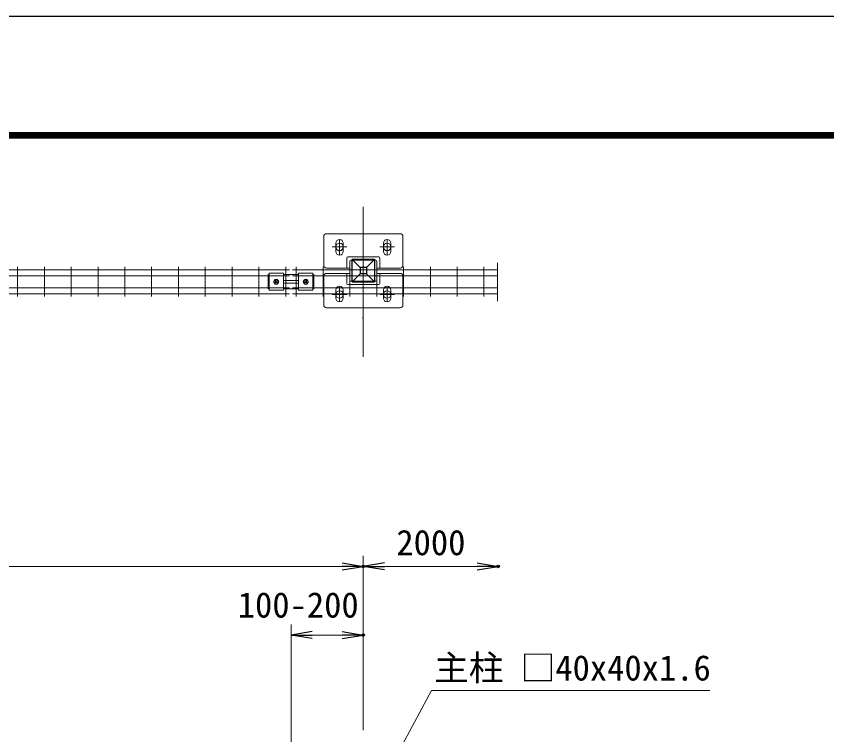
# Model space of a CAD drawing. Units: millimetres, scale not verified. Extents: x -4200 to 4200, y -2970 to 2970.
# Drawn here: x -1893 to -358, y 1610 to 2970 of the extents above; entities that cross this region are included whole.
import ezdxf
from ezdxf.enums import TextEntityAlignment as Align

# ---------------------------------------------------------------- set-up
doc = ezdxf.new("R2010")
doc.units = ezdxf.units.MM
doc.header["$LTSCALE"] = 10
doc.header["$PDMODE"] = 32
doc.header["$PDSIZE"] = 5
doc.linetypes.add('USER1', pattern=[50.8, 31.75, -6.35, 6.35, -6.35])
for name, color, linetype, lineweight in [('0-0_D-STR-DIM', 7, 'Continuous', 13), ('0-1_D-STR3', 3, 'Continuous', 13), ('0-2_D-BMK', 2, 'USER1', 13), ('0-3_D-STR1', 1, 'Continuous', 25), ('0-4_D-STR2', 7, 'Continuous', 13), ('0-5_0', 7, 'Continuous', 25), ('0-6_Defpoints', 7, 'Continuous', 25), ('0-7_D-STR-TXT', 7, 'Continuous', 25), ('0-D_D-TTL', 7, 'Continuous', 25)]:
    doc.layers.add(name, color=color, linetype=linetype, lineweight=lineweight)
doc.styles.add('ＭＳ ゴシック', font='')
doc.styles.get('ＭＳ ゴシック').set_extended_font_data('MS Gothic')

# ---------------------------------------------------------------- blocks, each defined once
blk = doc.blocks.new('_Open')
at = {"layer": '0-5_0'}
blk.add_line((-10, 1.667), (0, 0), dxfattribs=at)
blk.add_lwpolyline([(-10, -1.667), (0, 0), (-10, 0)], dxfattribs=at)
blk = doc.blocks.new('ベースプレート部品\u3000平面図')
at = {"layer": '0-1_D-STR3'}
for p, q in [((-6588.24, 53459.09), (-7988.24, 53459.09)), ((-8038.24, 53409.09), (-8038.24, 52859.09)), ((-7808.25, 53124.09), (-7808.25, 53279.08)), ((-7668.25, 53124.09), (-7668.25, 53279.08)), ((-6908.25, 53124.09), (-6908.25, 53279.08)), ((-6768.25, 53124.09), (-6768.25, 53279.08)), ((-6538.24, 52859.09), (-6538.24, 53409.09)), ((-7603.25, 52809.09), (-7603.25, 52999.09)), ((-6993.25, 53019.09), (-7583.25, 53019.09)), ((-7053.25, 52959.09), (-7523.25, 52959.09)), ((-6973.25, 52999.09), (-6973.25, 52809.09)), ((-7988.24, 52809.09), (-7542.4, 52809.09)), ((-7543.25, 52809.09), (-7543.25, 52939.09)), ((-7033.25, 52809.09), (-7033.25, 52939.09)), ((-7032.4, 52809.09), (-6588.24, 52809.09))]:
    blk.add_line(p, q, dxfattribs=at)
for centre, radius, start, end in [((-7988.24, 53409.09), 50, 90, 180), ((-6588.24, 53409.09), 50, 0, 90), ((-7738.25, 53279.08), 70, 0, 180), ((-6838.25, 53279.08), 70, 0, 180), ((-7738.25, 53124.09), 70, 180, 0), ((-6838.25, 53124.09), 70, 180, 0), ((-7583.25, 52999.09), 20, 90, 180), ((-7523.25, 52939.09), 20, 90, 180), ((-7053.25, 52939.09), 20, 0, 90), ((-6993.25, 52999.09), 20, 0, 90), ((-7988.24, 52859.09), 50, 180, 270), ((-6588.24, 52859.09), 50, 270, 0)]:
    blk.add_arc(centre, radius, start, end, dxfattribs=at)

msp = doc.modelspace()

# ---------------------------------------------------------------- linework, layer by layer
at = {"layer": '0-0_D-STR-DIM'}
for p, q in [((-981.48, 2503.08), (-981.48, 2430.88)), ((-1235.83, 1618.64), (-1235.83, 1948.64)), ((-1235.83, 1618.64), (-1235.83, 1948.64)), ((-3195.83, 1928.64), (-1275.83, 1928.64)), ((-1195.83, 1928.64), (-1020.36, 1928.64)), ((-1372.75, 1596.78), (-1372.75, 1818.64)), ((-1235.83, 1618.64), (-1235.83, 1818.64)), ((-1332.75, 1798.64), (-1275.83, 1798.64))]:
    msp.add_line(p, q, dxfattribs=at)
at = {"layer": '0-1_D-STR3'}
for p, q in [((-1415.78, 2480.89), (-1415.78, 2453.89)), ((-1414.28, 2480.89), (-1415.78, 2480.89)), ((-1414.28, 2483.47), (-1387.28, 2483.47)), ((-1414.28, 2483.47), (-1414.28, 2451.31)), ((-1403.33, 2471.81), (-1405.88, 2467.39)), ((-1398.24, 2471.81), (-1403.33, 2471.81)), ((-1398.24, 2471.81), (-1395.69, 2467.39)), ((-1387.28, 2483.47), (-1387.28, 2451.31)), ((-1358.28, 2480.89), (-1387.28, 2480.89)), ((-1358.28, 2483.47), (-1358.28, 2451.31)), ((-1358.28, 2483.47), (-1331.28, 2483.47)), ((-1347.33, 2471.81), (-1349.88, 2467.39)), ((-1342.24, 2471.81), (-1347.33, 2471.81)), ((-1342.24, 2471.81), (-1339.69, 2467.39)), ((-1331.28, 2483.47), (-1331.28, 2451.31)), ((-1329.78, 2480.89), (-1331.28, 2480.89)), ((-1329.78, 2453.89), (-1329.78, 2480.89)), ((-1403.33, 2462.98), (-1405.88, 2467.39)), ((-1403.61, 2469.51), (-1402.2, 2468.1)), ((-1403.61, 2465.27), (-1402.2, 2466.69)), ((-1398.24, 2462.98), (-1403.33, 2462.98)), ((-1402.91, 2470.22), (-1401.49, 2468.81)), ((-1402.91, 2464.56), (-1401.49, 2465.98)), ((-1398.66, 2470.22), (-1400.08, 2468.81)), ((-1398.66, 2464.56), (-1400.08, 2465.98)), ((-1397.96, 2469.51), (-1399.37, 2468.1)), ((-1397.96, 2465.27), (-1399.37, 2466.69)), ((-1398.24, 2462.98), (-1395.69, 2467.39)), ((-1386.28, 2469.89), (-1359.28, 2469.89)), ((-1386.28, 2464.89), (-1359.28, 2464.89)), ((-1347.33, 2462.98), (-1349.88, 2467.39)), ((-1347.61, 2469.51), (-1346.2, 2468.1)), ((-1347.61, 2465.27), (-1346.2, 2466.69)), ((-1342.24, 2462.98), (-1347.33, 2462.98)), ((-1346.91, 2470.22), (-1345.49, 2468.81)), ((-1346.91, 2464.56), (-1345.49, 2465.98)), ((-1342.66, 2470.22), (-1344.08, 2468.81)), ((-1342.66, 2464.56), (-1344.08, 2465.98)), ((-1341.96, 2469.51), (-1343.37, 2468.1)), ((-1341.96, 2465.27), (-1343.37, 2466.69)), ((-1342.24, 2462.98), (-1339.69, 2467.39)), ((-1415.78, 2453.89), (-1414.28, 2453.89)), ((-1414.28, 2451.31), (-1387.28, 2451.31)), ((-1387.28, 2453.89), (-1358.28, 2453.89)), ((-1358.28, 2451.31), (-1331.28, 2451.31)), ((-1331.28, 2453.89), (-1329.78, 2453.89))]:
    msp.add_line(p, q, dxfattribs=at)
for centre, radius in [((-1280.82, 2533.27), 7), ((-1190.82, 2533.27), 7), ((-1400.78, 2467.39), 4.41), ((-1344.78, 2467.39), 4.41), ((-1280.82, 2443.32), 7), ((-1190.82, 2443.32), 7)]:
    msp.add_circle(centre, radius, dxfattribs=at)
for centre, radius, start, end in [((-1400.78, 2468.64), 3.75, 57.53826, 122.46174), ((-1344.78, 2468.64), 3.75, 57.53826, 122.46174), ((-1403.26, 2469.87), 0.5, 44.99953, 224.99952), ((-1403.26, 2464.92), 0.5, 135, 314.99998), ((-1400.78, 2466.14), 3.75, 237.53826, 302.46174), ((-1402.91, 2467.39), 1, 314.99999, 45), ((-1400.78, 2469.51), 1, 225.00001, 314.99999), ((-1400.78, 2465.27), 1, 45, 135), ((-1398.66, 2467.39), 1, 135, 225.00001), ((-1398.31, 2469.87), 0.5, 315, 135), ((-1398.31, 2464.92), 0.5, 225.00001, 44.99999), ((-1386.28, 2467.39), 2.5, 90, 113.57818), ((-1386.28, 2467.39), 2.5, 246.42182, 270), ((-1359.28, 2467.39), 2.5, 66.42182, 90), ((-1359.28, 2467.39), 2.5, 270, 293.57818), ((-1347.26, 2469.87), 0.5, 44.99953, 224.99952), ((-1347.26, 2464.92), 0.5, 135, 314.99998), ((-1344.78, 2466.14), 3.75, 237.53826, 302.46174), ((-1346.91, 2467.39), 1, 314.99999, 45), ((-1344.78, 2469.51), 1, 225.00001, 314.99999), ((-1344.78, 2465.27), 1, 45, 135), ((-1342.66, 2467.39), 1, 135, 225.00001), ((-1342.31, 2469.87), 0.5, 315, 135), ((-1342.31, 2464.92), 0.5, 225.00001, 44.99999)]:
    msp.add_arc(centre, radius, start, end, dxfattribs=at)
at = {"layer": '0-2_D-BMK'}
for p, q in [((-1235.83, 2608.89), (-1235.83, 2325.19)), ((-1294.82, 2533.27), (-1266.82, 2533.27)), ((-1280.82, 2547.27), (-1280.82, 2519.27)), ((-1204.82, 2533.27), (-1176.82, 2533.27)), ((-1190.82, 2547.27), (-1190.82, 2519.27)), ((-1280.82, 2429.32), (-1280.82, 2457.32)), ((-1190.82, 2429.32), (-1190.82, 2457.32)), ((-1294.82, 2443.32), (-1266.82, 2443.32)), ((-1204.82, 2443.32), (-1176.82, 2443.32))]:
    msp.add_line(p, q, dxfattribs=at)
at = {"layer": '0-3_D-STR1'}
for p, q in [((-1214.83, 2509.29), (-1256.83, 2509.29)), ((-1241.83, 2494.29), (-1256.83, 2509.29)), ((-1256.83, 2467.29), (-1256.83, 2509.29)), ((-1229.83, 2494.29), (-1214.83, 2509.29)), ((-1214.83, 2509.29), (-1214.83, 2467.29)), ((-1241.83, 2482.29), (-1256.83, 2467.29)), ((-1214.83, 2467.29), (-1229.83, 2482.29)), ((-1256.83, 2467.29), (-1214.83, 2467.29)), ((-1237.11, 2398.29), (-1235.83, 2399.58))]:
    msp.add_line(p, q, dxfattribs=at)
for points in [[(-1229.83, 2494.29), (-1241.83, 2494.29), (-1241.83, 2482.29)], [(-1229.83, 2494.29), (-1229.83, 2482.29), (-1241.83, 2482.29)]]:
    msp.add_lwpolyline(points, dxfattribs=at)
at = {"layer": '0-4_D-STR2'}
for p, q in [((-3369.78, 2489.99), (-1375.79, 2489.99)), ((-1890.5, 2495.39), (-1890.5, 2439.39)), ((-1839.73, 2495.39), (-1839.73, 2439.39)), ((-1788.96, 2495.39), (-1788.96, 2439.39)), ((-1738.19, 2495.39), (-1738.19, 2439.39)), ((-1687.42, 2495.39), (-1687.42, 2439.39)), ((-1636.66, 2495.39), (-1636.66, 2439.39)), ((-1585.89, 2495.39), (-1585.89, 2439.39)), ((-1535.12, 2495.39), (-1535.12, 2439.39)), ((-1484.35, 2495.39), (-1484.35, 2439.39)), ((-1433.58, 2495.39), (-1433.58, 2439.39)), ((-1382.76, 2495.39), (-1382.76, 2439.39)), ((-1369.78, 2489.99), (-981.48, 2489.99)), ((-1362.81, 2495.39), (-1362.81, 2439.39)), ((-1312.04, 2495.39), (-1312.04, 2439.39)), ((-1261.27, 2495.39), (-1261.27, 2439.39)), ((-1210.5, 2495.39), (-1210.5, 2439.39)), ((-1159.73, 2495.39), (-1159.73, 2439.39)), ((-1108.96, 2495.39), (-1108.96, 2439.39)), ((-1058.19, 2495.39), (-1058.19, 2439.39)), ((-1007.42, 2495.39), (-1007.42, 2439.39)), ((-3331.28, 2478.69), (-1375.79, 2478.69)), ((-1387.28, 2478.69), (-1375.79, 2478.69)), ((-1369.78, 2478.69), (-981.48, 2478.69)), ((-1369.78, 2478.69), (-1358.28, 2478.69)), ((-3331.28, 2456.09), (-1375.79, 2456.09)), ((-1387.28, 2456.09), (-1375.79, 2456.09)), ((-1369.78, 2456.09), (-981.48, 2456.09)), ((-1369.78, 2456.09), (-1358.28, 2456.09)), ((-3369.78, 2444.79), (-1375.79, 2444.79)), ((-1369.78, 2444.79), (-981.48, 2444.79))]:
    msp.add_line(p, q, dxfattribs=at)
at = {"layer": '0-6_Defpoints'}
for p in [(-1235.83, 1928.64), (-980.36, 1928.64), (-1235.83, 1798.64)]:
    msp.add_point(p, dxfattribs=at)
at = {"layer": '0-7_D-STR-TXT', "lineweight": 13}
msp.add_lwpolyline([(-579.43, 1693.89), (-1106.67, 1693.89), (-1226.46, 1470.25)], dxfattribs=at)
at = {"layer": '0-D_D-TTL', "color": 2}
msp.add_lwpolyline([(-4199.62, 2970), (4200.38, 2970), (4200.38, -2970), (-4199.62, -2970)], close=True, dxfattribs=at)
at = {"layer": '0-D_D-TTL'}
for points in [[(-3929.62, 2750), (3930.38, 2750), (3930.38, -2750), (-3929.62, -2750)], [(-3927.12, 2747.5), (3927.88, 2747.5), (3927.88, -2747.5), (-3927.12, -2747.5)], [(-3924.62, 2745), (3925.38, 2745), (3925.38, -2745), (-3924.62, -2745)], [(-3922.12, 2742.5), (3922.88, 2742.5), (3922.88, -2742.5), (-3922.12, -2742.5)], [(-3919.62, 2740), (3920.38, 2740), (3920.38, -2740), (-3919.62, -2740)]]:
    msp.add_lwpolyline(points, close=True, dxfattribs=at)

# ---------------------------------------------------------------- block references
at = {"layer": '0-0_D-STR-DIM', "xscale": 4, "yscale": 4}
for p in [(-1235.83, 1928.64), (-980.36, 1928.64), (-1235.83, 1798.64)]:
    msp.add_blockref('_Open', p, dxfattribs=at)
at = {"layer": '0-0_D-STR-DIM', "xscale": 4, "yscale": 4, "rotation": 180}
for p in [(-1235.83, 1928.64), (-1372.75, 1798.64)]:
    msp.add_blockref('_Open', p, dxfattribs=at)
at = {"layer": '0-1_D-STR3', "xscale": 0.1, "yscale": 0.1}
msp.add_blockref('ベースプレート部品\u3000平面図', (-507, -2787.62), dxfattribs=at)
at = {"layer": '0-1_D-STR3', "xscale": -0.1, "yscale": 0.1, "rotation": 180}
msp.add_blockref('ベースプレート部品\u3000平面図', (-507, 7764.2), dxfattribs=at)

# ---------------------------------------------------------------- texts
at = {"layer": '0-0_D-STR-DIM', "style": 'ＭＳ ゴシック'}
for s, p in [('2000', (-1173.34, 1935.38)), ('100-200', (-1473.6, 1817.26))]:
    msp.add_text(s, height=48.09, dxfattribs=at).set_placement(p, align=Align.BOTTOM_LEFT)
at = {"layer": '0-7_D-STR-TXT', "style": 'ＭＳ ゴシック'}
msp.add_text('主柱 □40x40x1.6', height=48.09, dxfattribs=at).set_placement((-1101.83, 1698.15), align=Align.BOTTOM_LEFT)

doc.saveas('drawing.dxf')
